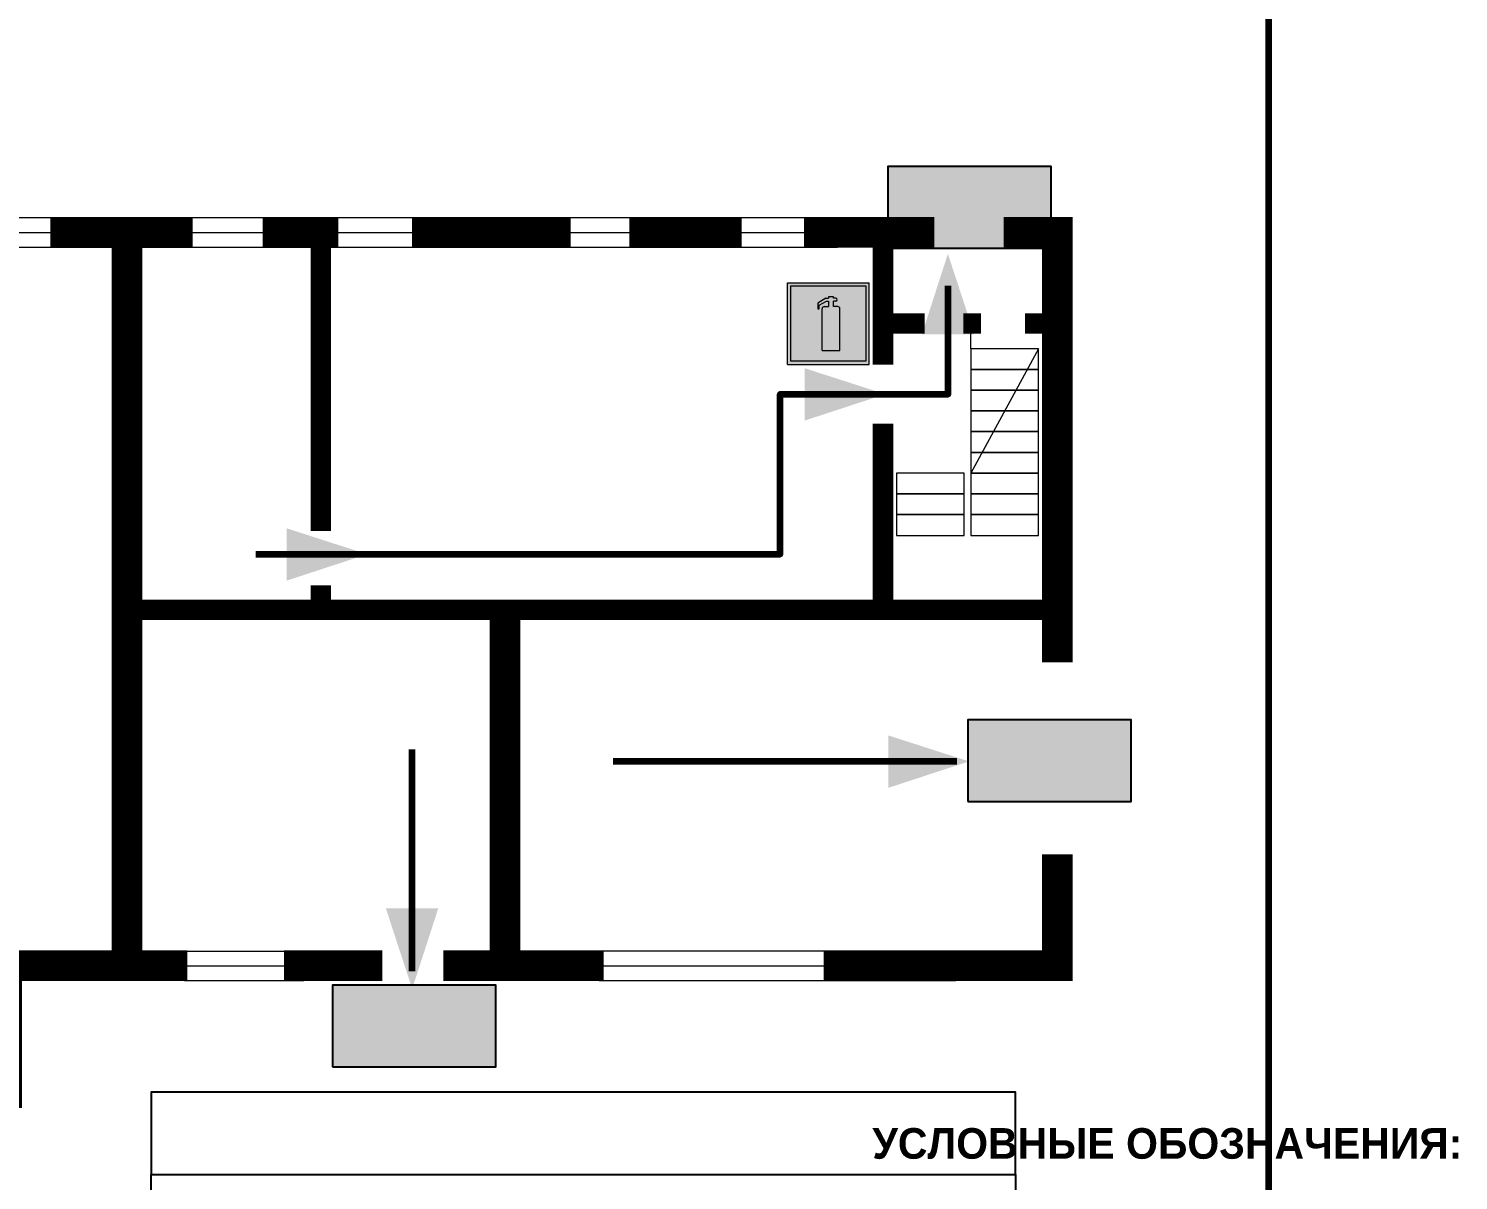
# Model space of a CAD drawing. Header units: millimetres. Extents: x 13114 to 67229, y 22859 to 38520.
# Drawn here: x 30449.9 to 30589.9, y 25978 to 26090.8 of the extents above; entities that cross this region are included whole.
import ezdxf

# ---------------------------------------------------------------- set-up
doc = ezdxf.new("R2010")
doc.units = ezdxf.units.MM
doc.layers.add('План_Штампы', color=7, linetype='Continuous')
doc.styles.add('обычный', font='arial.ttf')

# ---------------------------------------------------------------- blocks, each defined once
blk = doc.blocks.new('A$C7B4425F7')
at = {"true_color": 0xffffff}
blk.add_hatch(color=7, dxfattribs=at).paths.add_polyline_path([(0, 0), (-16, 0), (-16, -8), (0, -8)])
h = blk.add_hatch(color=126)
h.paths.add_polyline_path([(-0.2, -0.2), (-15.8, -0.2), (-15.8, -7.8), (-0.2, -7.8)])
h.paths.add_polyline_path([(-11.76, -2.03), (-11.76, -3.66), (-11.17, -3.66, -0.568275), (-11.17, -6.18), (-12.58, -6.18), (-12.58, -2.03)], flags=16)
h.paths.add_polyline_path([(-13.33, -4.12, -0.495768), (-13.59, -6.18), (-15.03, -6.18), (-15.03, -2.03), (-13.59, -2.03, -0.487973)], flags=16)
h.paths.add_polyline_path([(-10.25, -2.03), (-9.48, -2.03), (-9.48, -6.18), (-10.25, -6.18)], flags=16)
h.paths.add_polyline_path([(-13.84, -3.69), (-14.24, -3.69), (-14.24, -3.03), (-13.9, -3.03, -0.692621)], flags=0)
h.paths.add_polyline_path([(-9.15, -2.03), (-8.4, -2.03), (-8.04, -3.07), (-7.68, -2.03), (-6.93, -2.03), (-7.64, -4.1), (-6.93, -6.18), (-7.68, -6.18), (-8.04, -5.14), (-8.4, -6.18), (-9.15, -6.18), (-8.44, -4.1)], flags=16)
h.paths.add_polyline_path([(-11.76, -4.46), (-11.42, -4.46, -0.692621), (-11.36, -5.12), (-11.76, -5.12)], flags=0)
h.paths.add_polyline_path([(-13.9, -5.2), (-14.24, -5.2), (-14.24, -4.55), (-13.84, -4.55, -0.708038)], flags=0)
edge = h.paths.add_edge_path(flags=16)
edge.add_ellipse((-5.51, -4.08), major_axis=(0, 2.05), ratio=0.586184, start_angle=0, end_angle=360)
edge = h.paths.add_edge_path(flags=0)
edge.add_ellipse((-5.51, -4.08), major_axis=(0, 1.14), ratio=0.454828, start_angle=0, end_angle=360)
h.paths.add_polyline_path([(-4.13, -4.96, 0.377264), (-3.48, -4.52, 0.0555), (-3.16, -2.03), (-1.66, -2.03), (-1.66, -4.96), (-0.96, -4.96), (-0.96, -7.01), (-1.75, -7.01), (-1.75, -6.18), (-3.3, -6.18), (-3.3, -7.02), (-4.13, -7.02)], flags=16)
h.paths.add_polyline_path([(-2.73, -2.91), (-2.28, -2.91), (-2.28, -4.96), (-3.05, -4.96, 0.079136)], flags=0)
at = {"color": 126}
blk.add_lwpolyline([(-16, -8), (0, -8), (0, 0), (-16, 0)], close=True, dxfattribs=at)
blk = doc.blocks.new('A$C3AD82952')
at = {"true_color": 0xf5f5ff}
h = blk.add_hatch(color=7, dxfattribs=at)
h.dxf.hatch_style = 1
h.paths.add_polyline_path([(8.21, 8.73, 0.414214), (7.89, 9.05), (7.22, 9.05), (7.22, 9.92), (7.59, 9.92, 1), (7.57, 10.36), (7.22, 10.36), (7.22, 10.6), (6.43, 10.6), (6.43, 10.36), (6.01, 10.36), (4.74, 9.59), (4.74, 8.69), (4.98, 8.73), (4.98, 9.26), (6.12, 9.91), (6.43, 9.91), (6.43, 9.05), (5.76, 9.05, 0.414214), (5.44, 8.73), (5.44, 2.2), (8.21, 2.2)], flags=0)
h.paths.add_polyline_path([(12.8, 12.8), (0, 12.8), (0, 0), (12.8, 0)])
h.paths.add_polyline_path([(0.51, 12.29), (12.29, 12.29), (12.29, 0.51), (0.51, 0.51)], flags=16)
h.paths.add_polyline_path([(4.74, 9.59), (6.01, 10.36), (6.43, 10.36), (6.43, 10.6), (7.22, 10.6), (7.22, 10.36), (7.59, 10.36, -0.94586), (7.59, 9.92), (7.22, 9.92), (7.22, 9.05), (7.89, 9.05, -0.414214), (8.21, 8.73), (8.21, 2.2), (5.44, 2.2), (5.44, 8.73, -0.414214), (5.76, 9.05), (6.43, 9.05), (6.43, 9.91), (6.12, 9.91), (4.98, 9.26), (4.98, 8.73), (4.74, 8.69)], flags=0)
h = blk.add_hatch(color=242)
h.dxf.hatch_style = 1
h.paths.add_polyline_path([(12.29, 12.29), (0.51, 12.29), (0.51, 0.51), (12.29, 0.51)])
h.paths.add_polyline_path([(4.74, 8.69), (4.74, 9.59), (6.01, 10.36), (6.43, 10.36), (6.43, 10.6), (7.22, 10.6), (7.22, 10.36), (7.59, 10.36, -0.94586), (7.59, 9.92), (7.22, 9.92), (7.22, 9.05), (7.89, 9.05, -0.414214), (8.21, 8.73), (8.21, 2.2), (5.44, 2.2), (5.44, 8.73, -0.414214), (5.76, 9.05), (6.43, 9.05), (6.43, 9.91), (6.12, 9.91), (4.98, 9.26), (4.98, 8.73)], flags=16)
h = blk.add_hatch(color=7, dxfattribs=at)
h.dxf.hatch_style = 1
h.paths.add_polyline_path([(8.21, 8.73, 0.414214), (7.89, 9.05), (7.22, 9.05), (7.22, 9.92), (7.59, 9.92, 1), (7.57, 10.36), (7.22, 10.36), (7.22, 10.6), (6.43, 10.6), (6.43, 10.36), (6.01, 10.36), (4.74, 9.59), (4.74, 8.69), (4.98, 8.73), (4.98, 9.26), (6.12, 9.91), (6.43, 9.91), (6.43, 9.05), (5.76, 9.05, 0.414214), (5.44, 8.73), (5.44, 2.2), (8.21, 2.2)])
at = {"color": 242, "lineweight": 5}
for p, q in [((0, 0), (0, 12.8)), ((0, 12.8), (12.8, 12.8)), ((12.8, 0), (12.8, 12.8)), ((6.01, 10.36), (4.74, 9.59)), ((4.74, 9.59), (4.74, 8.69)), ((4.98, 9.26), (6.12, 9.91)), ((4.98, 8.73), (4.98, 9.26)), ((5.76, 9.05), (6.43, 9.05)), ((6.01, 10.36), (6.43, 10.36)), ((6.12, 9.91), (6.43, 9.91)), ((7.22, 10.6), (6.43, 10.6)), ((6.43, 10.6), (6.43, 10.36)), ((6.43, 9.91), (6.43, 9.05)), ((7.22, 10.36), (7.22, 10.6)), ((7.59, 10.36), (7.22, 10.36)), ((7.22, 9.05), (7.22, 9.92)), ((7.59, 9.92), (7.22, 9.92)), ((7.89, 9.05), (7.22, 9.05)), ((4.74, 8.69), (4.98, 8.73)), ((5.44, 2.2), (5.44, 8.73)), ((8.21, 2.2), (8.21, 8.73)), ((0, 0), (12.8, 0)), ((5.44, 2.2), (8.21, 2.2))]:
    blk.add_line(p, q, dxfattribs=at)
blk.add_lwpolyline([(0.51, 12.29), (12.29, 12.29), (12.29, 0.51), (0.51, 0.51)], close=True, dxfattribs=at)
for centre, radius, start, end in [((5.76, 8.73), 0.32, 90, 180), ((7.58, 10.14), 0.223, 273.1875, 86.8125), ((7.89, 8.73), 0.32, 0, 90)]:
    blk.add_arc(centre, radius, start, end, dxfattribs=at)

msp = doc.modelspace()

# ---------------------------------------------------------------- linework, layer by layer
at = {"color": 6, "lineweight": 100}
msp.add_lwpolyline([(29971.38, 25855.56), (30571.38, 25855.56), (30571.38, 26250.56), (29971.38, 26250.56)], close=True, dxfattribs=at)
at = {"lineweight": 0}
for points in [[(30355.02, 26072.25), (30529.43, 26072.25)], [(30355.17, 26070.81), (30529.58, 26070.81)], [(30354.73, 26069.36), (30529.14, 26069.36)], [(30542.22, 26059.42), (30542.22, 26061.44)], [(30548.84, 26059.42), (30542.22, 26047.24)], [(30465.28, 26000.44), (30476.97, 26000.44)], [(30506.01, 26000.49), (30540.93, 26000.49)], [(30465.5, 25999.01), (30477.19, 25999.01)], [(30506.24, 25999.01), (30541.16, 25999.01)], [(30465.21, 25997.58), (30476.9, 25997.58)], [(30505.81, 25997.56), (30540.73, 25997.56)]]:
    msp.add_lwpolyline(points, dxfattribs=at)
at = {"lineweight": 100, "const_width": 3}
for points in [[(30452.08, 26070.81), (30466.02, 26070.81)], [(30459.58, 26070.81), (30459.58, 25999.01)], [(30472.88, 26070.81), (30480.28, 26070.81)], [(30487.48, 26070.81), (30503.02, 26070.81)], [(30508.78, 26070.81), (30519.77, 26070.81)], [(30525.88, 26070.81), (30538.63, 26070.81)], [(30545.43, 26070.81), (30550.67, 26070.81), (30550.67, 26028.72)], [(30496.6, 25999.01), (30496.6, 26032.91)], [(30550.67, 26009.92), (30550.67, 25999.01), (30527.79, 25999.01)], [(30465.5, 25999.01), (30447.81, 25999.01), (30447.81, 25985.1)], [(30484.59, 25999.01), (30474.96, 25999.01)], [(30506.24, 25999.01), (30490.55, 25999.01)]]:
    msp.add_lwpolyline(points, dxfattribs=at)
at = {"lineweight": 0, "const_width": 2}
for points in [[(30478.55, 26070.92), (30478.55, 26041.56)], [(30533.61, 26057.87), (30533.61, 26071.05), (30533.61, 26061.88), (30537.68, 26061.88)], [(30541.46, 26061.88), (30543.19, 26061.88)], [(30547.52, 26061.88), (30549.99, 26061.88)], [(30459.13, 26033.86), (30550.65, 26033.86), (30533.61, 26033.86), (30533.61, 26052.09)], [(30478.55, 26036.27), (30478.55, 26033.94)]]:
    msp.add_lwpolyline(points, dxfattribs=at)
at = {"color": 126, "lineweight": 100, "true_color": 0x008754}
for points in [[(30472.19, 26039.32), (30523.54, 26039.32), (30523.54, 26054.98), (30539.99, 26054.98), (30539.99, 26065.58)], [(30487.51, 25998.5), (30487.51, 26020.18)], [(30540.82, 26019.02), (30507.18, 26019.02)]]:
    msp.add_lwpolyline(points, dxfattribs=at)
at = {"lineweight": 0}
for points in [[(30542.22, 26057.39), (30548.84, 26057.39), (30548.84, 26059.42), (30542.22, 26059.42)], [(30542.22, 26055.36), (30548.84, 26055.36), (30548.84, 26057.39), (30542.22, 26057.39)], [(30542.22, 26053.33), (30548.84, 26053.33), (30548.84, 26055.36), (30542.22, 26055.36)], [(30542.22, 26051.3), (30548.84, 26051.3), (30548.84, 26053.33), (30542.22, 26053.33)], [(30542.22, 26049.27), (30548.84, 26049.27), (30548.84, 26051.3), (30542.22, 26051.3)], [(30542.22, 26047.24), (30548.84, 26047.24), (30548.84, 26049.27), (30542.22, 26049.27)], [(30534.92, 26045.21), (30541.54, 26045.21), (30541.54, 26047.24), (30534.92, 26047.24)], [(30542.22, 26045.21), (30548.84, 26045.21), (30548.84, 26047.24), (30542.22, 26047.24)], [(30534.92, 26043.18), (30541.54, 26043.18), (30541.54, 26045.21), (30534.92, 26045.21)], [(30542.22, 26043.18), (30548.84, 26043.18), (30548.84, 26045.21), (30542.22, 26045.21)], [(30534.92, 26041.15), (30541.54, 26041.15), (30541.54, 26043.18), (30534.92, 26043.18)], [(30542.22, 26041.15), (30548.84, 26041.15), (30548.84, 26043.18), (30542.22, 26043.18)]]:
    msp.add_lwpolyline(points, close=True, dxfattribs=at)
for points in [[(30461.95, 25978.59), (30546.58, 25978.59), (30546.58, 25986.64), (30461.95, 25986.64)], [(30461.95, 25978.59), (30546.58, 25978.59), (30546.58, 25863.03), (30461.95, 25863.03)]]:
    msp.add_lwpolyline(points, close=True)
at = {"layer": 'План_Штампы', "color": 126, "true_color": 0x008754}
for points in [[(30542.55, 26060.82), (30537.42, 26060.84), (30539.96, 26068.71)], [(30525.93, 26052.38), (30525.94, 26057.51), (30533.82, 26054.97)], [(30475.2, 26036.71), (30475.21, 26041.84), (30483.09, 26039.3)], [(30534.13, 26016.43), (30534.14, 26021.56), (30542.02, 26019.02)], [(30484.92, 26004.65), (30490.06, 26004.64), (30487.51, 25996.76)]]:
    msp.add_solid(points, dxfattribs=at)

# ---------------------------------------------------------------- block references
at = {"xscale": 0.625, "yscale": 0.625, "zscale": 0.625}
msp.add_blockref('A$C3AD82952', (30524.25, 26057.88), dxfattribs=at)
at = {"layer": 'План_Штампы'}
for p in [(30550.07, 26077.25), (30557.91, 26023.1), (30495.7, 25997.12)]:
    msp.add_blockref('A$C7B4425F7', p, dxfattribs=at)

# ---------------------------------------------------------------- texts
at = {"lineweight": 0, "insert": (30561.45, 25981.6), "char_height": 3, "width": 175.1736, "attachment_point": 5, "style": 'обычный'}
msp.add_mtext('{\\fProxima Nova Rg|b1|i0|c204|p2;УСЛОВНЫЕ ОБОЗНАЧЕНИЯ:\\H1.1997x; }', dxfattribs=at)

doc.saveas('drawing.dxf')
